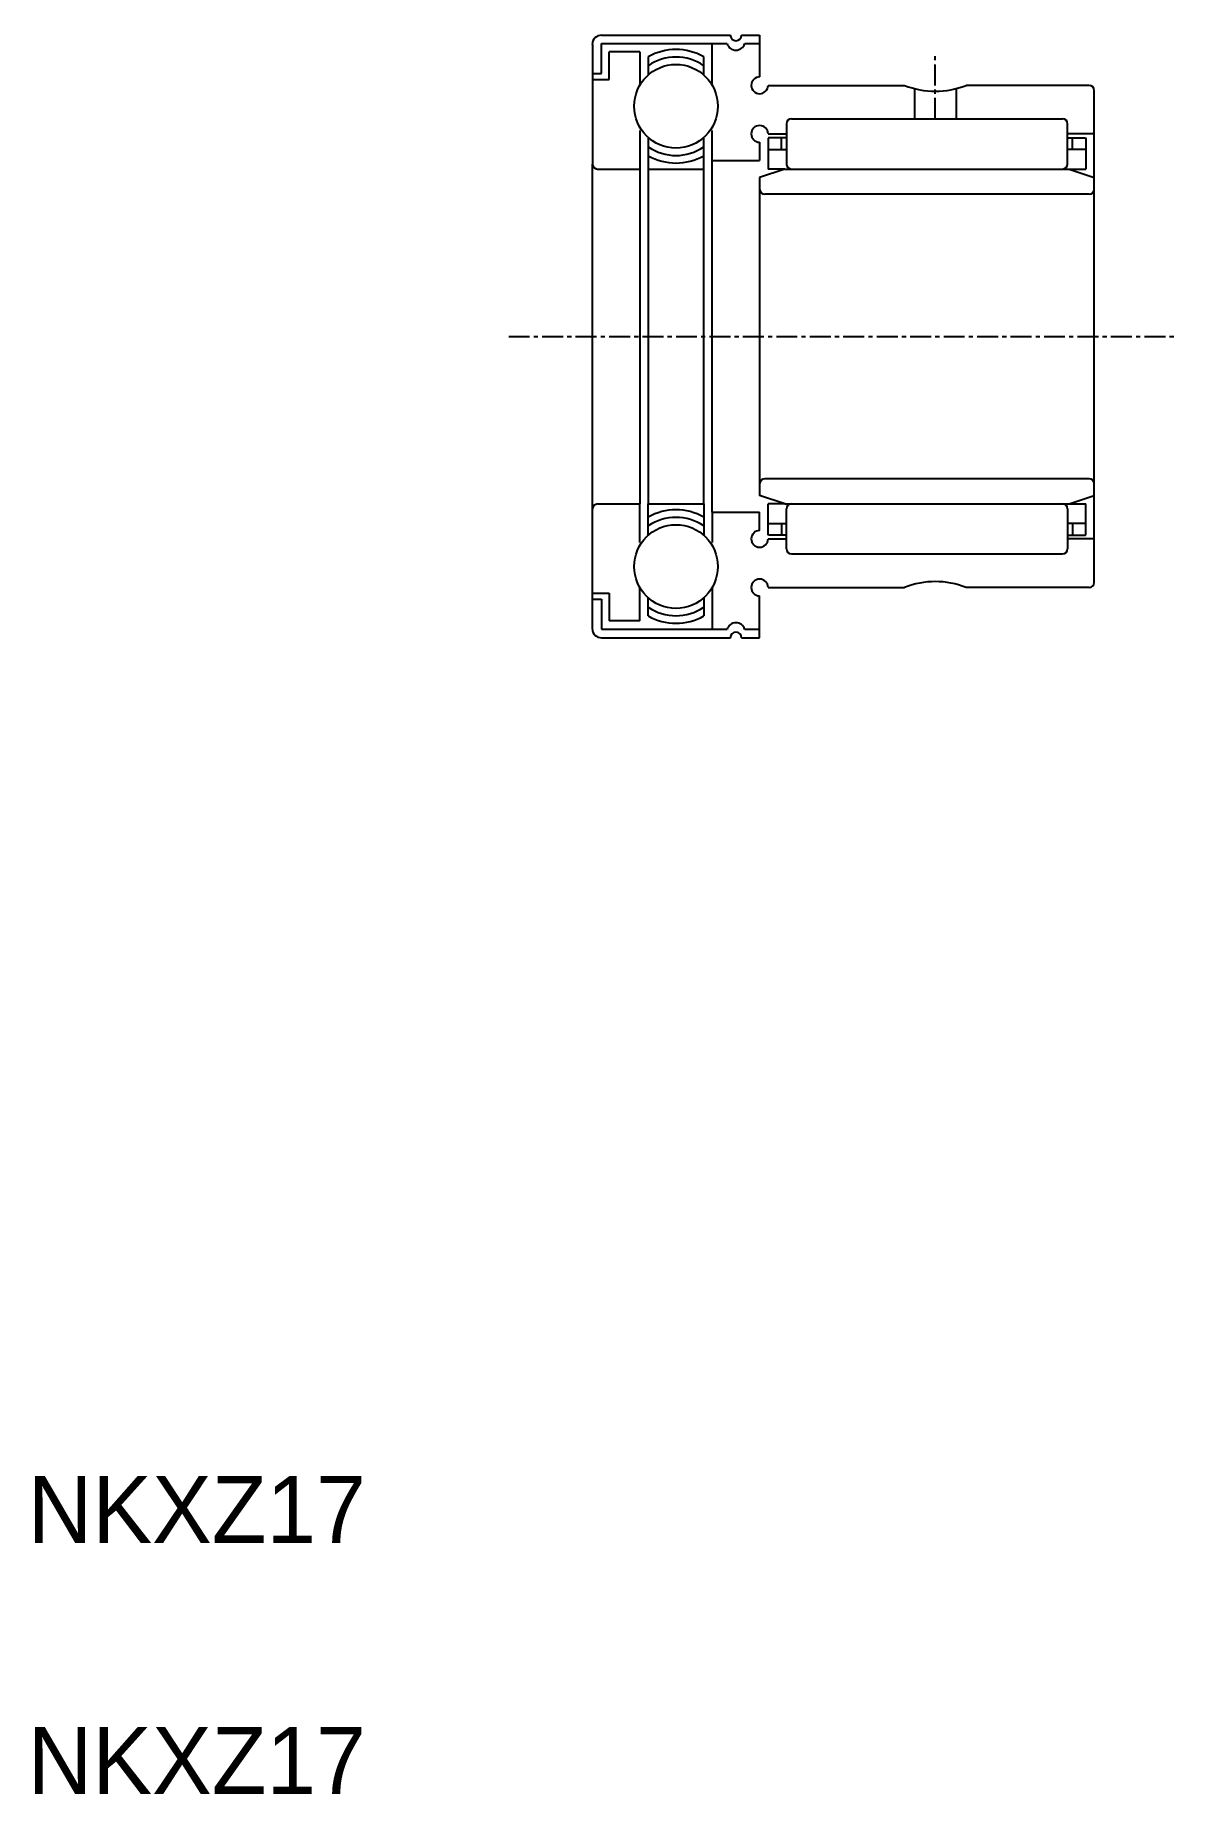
# Model space of a CAD drawing. Extents: x 205 to 273, y 78 to 183.
import ezdxf

# ---------------------------------------------------------------- set-up
doc = ezdxf.new("R2010")
doc.units = 0
doc.linetypes.add('CENTER', pattern=[2, 1.25, -0.25, 0.25, -0.25])
doc.layers.get('0').update_dxf_attribs({"linetype": 'CONTINUOUS'})
doc.layers.add('CENTER', color=1, linetype='CENTER')

msp = doc.modelspace()

# ---------------------------------------------------------------- linework, layer by layer
at = {"color": 7, "linetype": 'CONTINUOUS'}
for p, q in [((238.36, 182.22), (238.36, 175.08)), ((238.91, 182.78), (246.61, 182.78)), ((238.91, 182.28), (246.41, 182.28)), ((238.91, 180.48), (238.91, 182.28)), ((239.36, 180.13), (239.36, 181.78)), ((241.19, 181.78), (239.36, 181.78)), ((241.19, 181.78), (241.19, 179.78)), ((245.52, 179.78), (245.52, 182.28)), ((247.27, 182.78), (248.36, 182.78)), ((247.47, 182.28), (248.36, 182.28)), ((248.36, 182.78), (248.36, 180.28)), ((241.69, 181.48), (241.69, 180.39)), ((245.02, 180.39), (245.02, 181.48)), ((238.36, 180.48), (238.91, 180.48)), ((238.36, 180.13), (239.36, 180.13)), ((248.86, 179.78), (257.02, 179.78)), ((268.06, 179.78), (260.7, 179.78)), ((257.61, 179.59), (257.61, 177.78)), ((260.11, 179.59), (260.11, 177.78)), ((268.36, 150.08), (268.36, 179.48)), ((250.26, 177.78), (266.46, 177.78)), ((241.19, 177.08), (241.19, 154.78)), ((241.69, 176.66), (241.69, 154.78)), ((245.02, 154.78), (245.02, 176.66)), ((245.52, 154.28), (245.52, 177.08)), ((248.86, 176.88), (249.96, 176.88)), ((248.88, 176.64), (248.86, 176.62)), ((248.86, 176.62), (248.86, 174.78)), ((249.96, 176.64), (248.88, 176.64)), ((249.66, 176.62), (249.64, 176.64)), ((249.66, 175.94), (249.66, 176.62)), ((249.96, 177.48), (249.96, 175.08)), ((266.76, 175.08), (266.76, 177.48)), ((268.36, 176.88), (266.76, 176.88)), ((266.76, 176.64), (267.84, 176.64)), ((267.03, 176.64), (267.03, 176.64)), ((267.06, 176.62), (267.08, 176.64)), ((267.06, 175.94), (267.06, 176.62)), ((267.3, 176.64), (267.3, 176.64)), ((267.84, 176.64), (267.86, 176.62)), ((267.86, 176.62), (267.86, 174.78)), ((248.36, 176.38), (248.36, 175.28)), ((248.86, 175.96), (248.88, 175.94)), ((248.88, 175.94), (249.96, 175.94)), ((267.84, 175.94), (266.76, 175.94)), ((267.86, 175.96), (267.84, 175.94)), ((238.36, 147.33), (238.36, 175.08)), ((238.66, 174.78), (241.19, 174.78)), ((241.69, 174.78), (245.02, 174.78)), ((245.52, 175.28), (248.36, 175.28)), ((249.86, 174.78), (248.36, 174.28)), ((249.86, 174.78), (248.86, 174.78)), ((249.86, 174.78), (266.86, 174.78)), ((266.86, 174.78), (268.36, 174.28)), ((266.86, 174.78), (267.86, 174.78)), ((248.36, 174.28), (248.36, 173.58)), ((248.36, 173.58), (248.36, 155.98)), ((268.06, 173.28), (248.66, 173.28)), ((248.36, 155.98), (248.36, 155.28)), ((268.06, 156.28), (248.66, 156.28)), ((238.69, 154.78), (241.19, 154.78)), ((241.19, 152.47), (241.19, 154.78)), ((241.69, 154.78), (245.02, 154.78)), ((241.69, 152.89), (241.69, 154.78)), ((245.02, 154.78), (245.02, 152.89)), ((249.86, 154.78), (248.36, 155.28)), ((249.86, 154.78), (248.86, 154.78)), ((248.86, 152.93), (248.86, 154.78)), ((249.86, 154.78), (266.86, 154.78)), ((249.96, 152.08), (249.96, 154.48)), ((266.76, 154.48), (266.76, 152.08)), ((266.86, 154.78), (268.36, 155.28)), ((266.86, 154.78), (267.86, 154.78)), ((267.86, 152.93), (267.86, 154.78)), ((245.52, 154.28), (248.36, 154.28)), ((245.52, 154.28), (245.52, 152.47)), ((248.36, 153.18), (248.36, 154.28)), ((248.86, 153.59), (248.88, 153.61)), ((248.88, 153.61), (249.96, 153.61)), ((249.66, 153.61), (249.66, 152.93)), ((267.84, 153.61), (266.76, 153.61)), ((267.06, 153.61), (267.06, 152.93)), ((267.86, 153.59), (267.84, 153.61)), ((248.88, 152.91), (248.86, 152.93)), ((248.86, 152.68), (249.96, 152.68)), ((249.96, 152.91), (248.88, 152.91)), ((249.66, 152.93), (249.64, 152.91)), ((266.76, 152.91), (267.84, 152.91)), ((268.36, 152.68), (266.76, 152.68)), ((267.06, 152.93), (267.08, 152.91)), ((267.84, 152.91), (267.86, 152.93)), ((250.26, 151.78), (266.46, 151.78)), ((238.36, 149.43), (239.36, 149.43)), ((239.36, 149.43), (239.36, 147.78)), ((241.19, 147.78), (241.19, 149.78)), ((245.52, 149.78), (245.52, 147.28)), ((248.36, 146.78), (248.36, 149.28)), ((248.86, 149.78), (257.02, 149.78)), ((268.06, 149.78), (260.7, 149.78)), ((238.36, 149.08), (238.91, 149.08)), ((238.91, 149.08), (238.91, 147.28)), ((241.69, 148.08), (241.69, 149.16)), ((245.02, 149.16), (245.02, 148.08)), ((238.91, 147.28), (246.41, 147.28)), ((241.19, 147.78), (239.36, 147.78)), ((247.47, 147.28), (248.36, 147.28)), ((238.91, 146.78), (246.61, 146.78)), ((247.27, 146.78), (248.36, 146.78))]:
    msp.add_line(p, q, dxfattribs=at)
for centre in [(243.36, 178.53), (243.36, 151.03)]:
    msp.add_circle(centre, 2.5, dxfattribs=at)
for centre, radius, start, end in [((238.91, 182.22), 0.556, 90, 180), ((243.36, 178.53), 3.39, 60.5719, 119.4281), ((246.94, 182.44), 0.556, 197.4576, 342.5424), ((246.94, 182.78), 0.333, 180, 360), ((243.36, 178.53), 2.94, 55.5634, 124.4366), ((248.36, 179.78), 0.5, 90, 0), ((258.86, 184.43), 5, 248.4348, 291.5652), ((268.06, 179.48), 0.3, 0, 90), ((250.26, 177.48), 0.3, 90, 180), ((266.46, 177.48), 0.3, 0, 90), ((248.36, 176.88), 0.5, 0, 270), ((243.36, 178.53), 2.94, 235.5634, 304.4366), ((243.36, 178.53), 3.39, 240.5719, 299.4281), ((238.66, 175.08), 0.3, 180, 270), ((250.26, 175.08), 0.3, 179.9989, 269.9983), ((266.46, 175.08), 0.3, 270.0015, 0.0011), ((248.66, 173.58), 0.3, 180, 270), ((268.06, 173.58), 0.3, 270, 0), ((248.66, 155.98), 0.3, 90, 180), ((268.06, 155.98), 0.3, 0, 90), ((238.69, 154.44), 0.333, 90, 180), ((250.26, 154.48), 0.3, 90.0017, 180.0011), ((266.46, 154.48), 0.3, 359.9989, 89.9985), ((243.36, 151.03), 3.39, 60.5719, 119.4281), ((243.36, 151.03), 2.94, 55.5634, 124.4366), ((248.36, 152.68), 0.5, 90, 0), ((250.26, 152.08), 0.3, 180, 270), ((266.46, 152.08), 0.3, 270, 0), ((248.36, 149.78), 0.5, 0, 270), ((258.86, 145.13), 5, 68.4348, 111.5652), ((268.06, 150.08), 0.3, 270, 0), ((243.36, 151.03), 2.94, 235.5634, 304.4366), ((238.91, 147.33), 0.556, 180, 270), ((243.36, 151.03), 3.39, 240.5719, 299.4281), ((246.94, 147.11), 0.556, 17.4576, 162.5424), ((246.94, 146.78), 0.333, 0, 180)]:
    msp.add_arc(centre, radius, start, end, dxfattribs=at)
at = {"layer": 'CENTER', "color": 1, "linetype": 'CENTER'}
for p, q in [((258.86, 177.78), (258.86, 181.53)), ((233.36, 164.78), (273.36, 164.78))]:
    msp.add_line(p, q, dxfattribs=at)

# ---------------------------------------------------------------- texts
at = {"color": 7, "linetype": 'CONTINUOUS'}
for p in [(204.61, 92.7), (204.61, 77.7)]:
    msp.add_text('NKXZ17', height=4, dxfattribs=at).set_placement(p)

doc.saveas('drawing.dxf')
